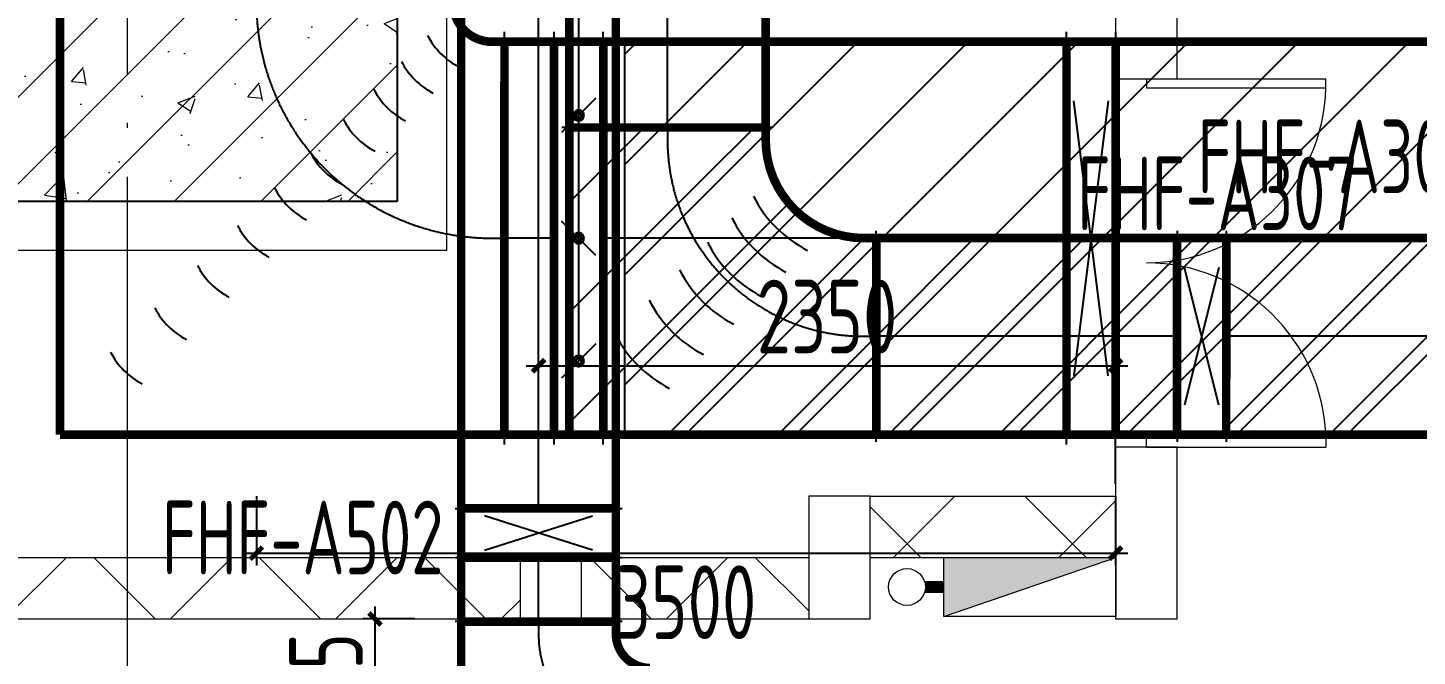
# Model space of a CAD drawing. Extents: x 4 to 13611208, y -605838 to 574722.
# Drawn here: x 13255993 to 13261650, y 186108 to 188667 of the extents above; entities that cross this region are included whole.
import ezdxf

# ---------------------------------------------------------------- set-up
doc = ezdxf.new("R2010")
doc.units = 0
doc.header["$LTSCALE"] = 1000
doc.header["$MEASUREMENT"] = 0
doc.linetypes.add('CENTER2', pattern=[28.575, 19.05, -3.175, 3.175, -3.175])
doc.linetypes.add('DOTE', pattern=[2.42, 2, -0.2, 0.02, -0.2])
for name, color, linetype in [('DUCT-D-P标注', 7, 'Continuous'), ('DUCT-D-S中心线', 5, 'CENTER2'), ('DUCT-D-S法兰', 2, 'Continuous'), ('DUCT-D-S管', 130, 'Continuous'), ('DUCT-D-S管端线', 2, 'Continuous'), ('DUCT-D-S阀门', 7, 'Continuous'), ('DUCT-K-P中心线', 5, 'CENTER2'), ('DUCT-K-P标注', 7, 'Continuous'), ('DUCT-K-P法兰', 2, 'Continuous'), ('DUCT-K-P管', 191, 'Continuous'), ('DUCT-K-P管端线', 2, 'Continuous'), ('DUCT-K-P阀门', 7, 'Continuous'), ('DUCT-K-S管', 40, 'Continuous'), ('DUCT-X-P中心线', 5, 'CENTER2'), ('DUCT-X-P标注', 7, 'Continuous'), ('DUCT-X-P法兰', 2, 'Continuous'), ('DUCT-X-P管', 31, 'Continuous'), ('DUCT-X-P管端线', 2, 'Continuous'), ('DUCT-X-P阀门', 7, 'Continuous')]:
    doc.layers.add(name, color=color, linetype=linetype)
doc.layers.add('SXT-设备', color=1, linetype='Continuous', lineweight=25)
doc.layers.add('建筑底图', color=8, linetype='Continuous', lineweight=13)
doc.styles.add('67', font='gbenor.shx', dxfattribs={"width": 0.7, "bigfont": 'hztxt.shx'})
doc.styles.add('du', font='gbenor.shx', dxfattribs={"width": 0.8, "bigfont": 'hztxt.shx'})
doc.dimstyles.new('67', dxfattribs={"dimscale": 100, "dimtxt": 3, "dimasz": 0.5, "dimexe": 0.5, "dimexo": 2, "dimgap": 0.5, "dimtad": 2, "dimdec": 0, "dimrnd": 5, "dimzin": 0, "dimdsep": 46, "dimtxsty": 'du', "dimblk": 'ARCHTICK', "dimcen": 0, "dimdle": 0.5, "dimclrd": 256, "dimclre": 256, "dimclrt": 256, "dimazin": 0, "dimtfac": 1, "dimtdec": 0, "dimtix": 1, "dimtmove": 2, "dimatfit": 3, "dimfxl": 100, "dimtolj": 1, "dimtzin": 0, "dimlwd": -1, "dimlwe": -1, "dimarcsym": 0})
pattern_1 = [(45, (0, 0), (-336.759605, 336.759605), []), (135, (0, 0), (-336.759605, -336.759605), [])]

# ---------------------------------------------------------------- blocks, each defined once
blk = doc.blocks.new('3#消火栓')
at = {"ltscale": 3.5}
blk.add_hatch(color=256, dxfattribs=at).paths.add_polyline_path([(-350, 240), (-350, 0), (350, 240)])
blk.add_line((-350, 0), (350, 240))
blk.add_lwpolyline([(-350, 240), (350, 240), (350, 0), (-350, 0)], close=True)
at = {"const_width": 50}
blk.add_lwpolyline([(-350, 120), (-425, 120)], dxfattribs=at)
blk.add_circle((-500, 120), 75)
blk = doc.blocks.new('$DorLib2D$00000002')
for p, q in [((-0.5, 0), (-0.5, 0.4875)), ((-0.475, 0.4875), (-0.5, 0.4875)), ((-0.475, 0), (-0.475, 0.4875)), ((0.475, 0), (0.475, 0.4875)), ((0.475, 0.4875), (0.5, 0.4875)), ((0.5, 0), (0.5, 0.4875)), ((-0.5, 0), (-0.475, 0)), ((0.5, 0), (0.475, 0))]:
    blk.add_line(p, q)
at = {"lineweight": 13}
for centre, start, end in [((-0.4875, 0), 0, 88.5307), ((0.4875, 0), 91.4693, 180)]:
    blk.add_arc(centre, 0.4875, start, end, dxfattribs=at)
blk = doc.blocks.new('_FZH')
blk.add_lwpolyline([(-0.5, -0.5), (0.5, -0.5), (0.5, 0.5), (-0.5, 0.5)], close=True)
blk = doc.blocks.new('_ArchTick')
at = {"color": 0, "linetype": 'ByBlock', "const_width": 0.4}
blk.add_lwpolyline([(-0.5, -0.5), (0.5, 0.5)], dxfattribs=at)
blk = doc.blocks.new('*D203')
at = {"layer": 'DUCT-X-P标注', "transparency": 16777216}
for p, q in [((13258072.3, 186809.5), (13258072.3, 187340.7)), ((13260422.4, 186809.5), (13260422.4, 187340.7)), ((13258022.3, 187290.7), (13260472.4, 187290.7))]:
    blk.add_line(p, q, dxfattribs=at)
at = {"layer": 'DUCT-X-P标注', "transparency": 16777216, "xscale": 50, "yscale": 50, "zscale": 50, "rotation": 180}
blk.add_blockref('_ArchTick', (13258072.3, 187290.7), dxfattribs=at)
at = {"layer": 'DUCT-X-P标注', "transparency": 16777216, "xscale": 50, "yscale": 50, "zscale": 50}
blk.add_blockref('_ArchTick', (13260422.4, 187290.7), dxfattribs=at)
at = {"layer": 'DUCT-X-P标注', "transparency": 16777216, "insert": (13259247.4, 187490.7), "char_height": 300, "attachment_point": 5, "style": 'du'}
blk.add_mtext('\\A1;2350', dxfattribs=at)
blk = doc.blocks.new('fextfe')
at = {"layer": 'DUCT-X-P标注', "style": '67', "width": 0.75}
blk.add_attdef('FHF-A201', (1930390.6, -201817.9), '', height=300, dxfattribs=at)
blk = doc.blocks.new('Z组合式空调器')
at = {"color": 1}
for p, q in [((8000, 3000), (8000, 0)), ((8000, 0), (6304.4, 0))]:
    blk.add_line(p, q, dxfattribs=at)
blk = doc.blocks.new('*D864')
at = {"layer": 'DUCT-X-P标注', "transparency": 16777216}
for p, q in [((13257406.8, 185694.7), (13257406.8, 186309.5)), ((13257566.8, 186259.5), (13257356.8, 186259.5)), ((13257566.8, 185744.7), (13257356.8, 185744.7))]:
    blk.add_line(p, q, dxfattribs=at)
at = {"layer": 'DUCT-X-P标注', "transparency": 16777216, "xscale": 50, "yscale": 50, "zscale": 50}
for p, rotation in [((13257406.8, 186259.5), 90), ((13257406.8, 185744.7), 270)]:
    blk.add_blockref('_ArchTick', p, dxfattribs=dict(at, rotation=rotation))
at = {"layer": 'DUCT-X-P标注', "transparency": 16777216, "insert": (13257206.8, 186002.1), "char_height": 300, "attachment_point": 5, "rotation": 90, "style": 'du'}
blk.add_mtext('\\A1;515', dxfattribs=at)
blk = doc.blocks.new('*D955')
at = {"layer": 'DUCT-D-P标注', "transparency": 16777216}
for p, q in [((13256923.5, 186759), (13256923.5, 186477.5)), ((13260422.4, 186759), (13260422.4, 186477.5)), ((13256873.5, 186527.5), (13260472.4, 186527.5))]:
    blk.add_line(p, q, dxfattribs=at)
at = {"layer": 'DUCT-D-P标注', "transparency": 16777216, "xscale": 50, "yscale": 50, "zscale": 50, "rotation": 180}
blk.add_blockref('_ArchTick', (13256923.5, 186527.5), dxfattribs=at)
at = {"layer": 'DUCT-D-P标注', "transparency": 16777216, "xscale": 50, "yscale": 50, "zscale": 50}
blk.add_blockref('_ArchTick', (13260422.4, 186527.5), dxfattribs=at)
at = {"layer": 'DUCT-D-P标注', "transparency": 16777216, "insert": (13258672.9, 186327.5), "char_height": 300, "attachment_point": 5, "style": 'du'}
blk.add_mtext('\\A1;3500', dxfattribs=at)

msp = doc.modelspace()

# ---------------------------------------------------------------- hatches: boundary and pattern name
at = {"layer": 'DUCT-D-S管'}
h = msp.add_hatch(dxfattribs=at)
h.set_pattern_fill('ANSI31', color=8, scale=200)
h.set_pattern_definition([(45, (0, 0), (-224.506403, 224.506403), [])])
h.paths.add_polyline_path([(13262672.4, 188609.8), (13258422.6, 188609.8), (13258422.6, 186997), (13262672.4, 186997)])
at = {"layer": 'DUCT-K-S管'}
h = msp.add_hatch(dxfattribs=at)
h.set_pattern_fill('ANSI31', color=8, scale=200)
h.set_pattern_definition([(45, (-4.56, -102755.7), (-224.506403, 224.506403), [])])
edge = h.paths.add_edge_path()
edge.add_line((13259392.8, 187411.2), (13259442.8, 187411.2))
edge.add_line((13259442.8, 187411.2), (13259442.8, 187811.2))
edge.add_line((13259442.8, 187811.2), (13259392.8, 187811.2))
edge.add_arc((13259392.8, 188211.2), 400, 180, 269.9975, ccw=False)
edge.add_line((13258992.8, 188211.2), (13258992.8, 188261.2))
edge.add_line((13258992.8, 188261.2), (13258592.8, 188261.2))
edge.add_line((13258592.8, 188261.2), (13258592.8, 188211.2))
edge.add_arc((13259392.8, 188211.2), 800, 180, 269.9975)
edge = h.paths.add_edge_path()
edge.add_line((13259442.7, 187011.2), (13259442.8, 187411.2))
edge.add_line((13259442.8, 187411.2), (13259392.8, 187411.2))
edge.add_arc((13259392.8, 188211.2), 800, 180, 269.9975, ccw=False)
edge.add_line((13258592.8, 188211.2), (13258592.8, 188261.2))
edge.add_line((13258592.8, 188261.2), (13258192.8, 188261.2))
edge.add_line((13258192.8, 188261.2), (13258192.8, 187011.2))
edge.add_line((13258192.8, 187011.2), (13259442.7, 187011.2))
h.paths.add_polyline_path([(13260667.6, 187411.1), (13260667.6, 187811.1), (13259443, 187811.2), (13259443, 187411.2)])
h.paths.add_polyline_path([(13260667.6, 187011.1), (13260667.6, 187411.1), (13259443, 187411.2), (13259442.9, 187011.2)])
h.paths.add_polyline_path([(13260867.8, 187811.1), (13260667.8, 187811.1), (13260667.8, 187011.1), (13260867.8, 187011.1)])
h.paths.add_polyline_path([(13262772.3, 187410.3), (13262772.4, 187810.3), (13260868.2, 187811.1), (13260868, 187411.1)])
h.paths.add_polyline_path([(13262772.3, 187010.3), (13262772.4, 187410.3), (13260868, 187411.1), (13260867.8, 187011.1)])
at = {"layer": '建筑底图'}
h = msp.add_hatch(dxfattribs=at)
h.set_pattern_fill('钢筋混凝土', color=8, scale=100, style=0)
h.set_pattern_definition([(45, (793255.26, 8e-09), (-176.7766953, 176.7766953), []), (50, (793255.26, 8e-09), (717.260183, -62.752135), [75, -825]), (355, (793255.26, 8e-09), (-138.751334, 752.192134), [60, -660]), (100.4514, (793315, -5.2), (578.50938, 689.439542), [63.74019, -701.14211]), (46.1842, (793255.26, 200), (1067.24105, -165.519014), [112.5, -1237.5]), (96.6356, (793344.2, 186.2), (934.662706, 974.11787), [95.61029, -1051.713]), (351.1842, (793255.3, 200), (934.66195, 974.1186), [90, -990]), (21, (793355.26, 150), (596.907052, -402.61889), [75, -825]), (326, (793355.26, 150), (243.31533, 725.150045), [60, -660]), (71.4514, (793405, 116.45), (840.22263, 322.530497), [63.74019, -701.14211]), (37.5, (793255.26, 8e-09), (12.1598553, 332.893854), [0, -652, 0, -670, 0, -662.5]), (7.5, (793255.26, 8e-09), (263.069537, 394.411712), [0, -382, 0, -637, 0, -252.5]), (327.5, (793032.26, 8e-09), (533.822436, -22.554872), [0, -250, 0, -780, 0, -1035]), (317.5, (792932.26, 8e-09), (583.18617, 100.104982), [0, -325, 0, -518, 0, -735])])
h.paths.add_polyline_path([(13257497.4, 187959.5), (13248997.4, 187959.5), (13248997.4, 190959.5), (13257497.4, 190959.5)])
h = msp.add_hatch(dxfattribs=at)
h.set_pattern_fill('ANSI37', color=8, scale=300, style=0)
h.set_pattern_definition(pattern_1)
h.paths.add_polyline_path([(13260422.4, 186509.5), (13260422.4, 186759.5), (13259422.4, 186759.5), (13259422.4, 186509.5)])
h = msp.add_hatch(dxfattribs=at)
h.set_pattern_fill('ANSI37', color=8, scale=300, style=0)
h.set_pattern_definition(pattern_1)
h.paths.add_polyline_path([(13257997.4, 186259.5), (13257997.4, 186509.5), (13254247.4, 186509.5), (13254247.4, 186259.5)])
h = msp.add_hatch(dxfattribs=at)
h.set_pattern_fill('ANSI37', color=8, scale=300, style=0)
h.set_pattern_definition(pattern_1)
h.paths.add_polyline_path([(13259172.4, 186259.5), (13259172.4, 186509.5), (13258247.4, 186509.5), (13258247.4, 186259.5)])

# ---------------------------------------------------------------- linework, layer by layer
at = {"layer": 'DUCT-D-S中心线'}
for p, q in [((13257883.5, 187809.9), (13257933.5, 187809.9)), ((13258135.6, 187809.9), (13257933.7, 187809.9)), ((13260222.2, 187809.9), (13258335.8, 187809.9)), ((13300595.6, 187808.8), (13260422.6, 187809.9))]:
    msp.add_line(p, q, dxfattribs=at)
msp.add_arc((13257883.5, 188769.9), 960, 180, 269.9986, dxfattribs=at)
at = {"layer": 'DUCT-D-S法兰'}
for p, q in [((13257933.6, 186969.9), (13257933.6, 188649.9)), ((13258135.5, 186969.9), (13258135.6, 188649.9)), ((13258335.7, 186969.9), (13258335.8, 188649.9)), ((13260222.2, 186969.9), (13260222.3, 188649.9)), ((13260422.4, 186969.9), (13260422.5, 188649.9))]:
    msp.add_line(p, q, dxfattribs=at)
at = {"layer": 'DUCT-D-S法兰', "color": 18, "true_color": 0x000000}
for p in [(13257933.5, 187809.9, 4300), (13257933.7, 187809.9, 4300), (13258135.4, 187809.9, 4300), (13258135.6, 187809.9, 4300), (13258335.6, 187809.9, 4300), (13258335.8, 187809.9, 4300), (13260222.2, 187809.9, 4300), (13260222.4, 187809.9, 4300), (13260422.4, 187809.9, 4300), (13260422.6, 187809.9, 4300)]:
    msp.add_point(p, dxfattribs=at)
at = {"layer": 'DUCT-D-S管', "const_width": 35}
for points in [[(13256123.5, 188819.9), (13256123.5, 187010)], [(13257933.5, 188609.9), (13257883.5, 188609.9)], [(13257933.7, 188609.9), (13257933.6, 187009.9)], [(13258135.7, 188609.9), (13257933.7, 188609.9)], [(13258135.6, 187009.9), (13258135.7, 188609.9)], [(13258135.7, 188609.9), (13258335.7, 188609.9)], [(13258335.9, 188609.9), (13258335.8, 187009.9)], [(13260222.2, 188609.9), (13258335.9, 188609.9)], [(13260222.1, 187009.9), (13260222.2, 188609.9)], [(13260222.4, 188609.9), (13260422.4, 188609.9)], [(13260422.6, 188609.9), (13260422.5, 187009.9)], [(13300595.6, 188608.8), (13260422.6, 188609.9)], [(13256123.5, 187010), (13257933.5, 187009.9)], [(13257933.6, 187009.9), (13258135.6, 187009.9)], [(13258335.6, 187009.9), (13258135.6, 187009.9)], [(13258335.8, 187009.9), (13260222.1, 187009.9)], [(13260422.3, 187009.9), (13260222.3, 187009.9)], [(13260422.5, 187009.9), (13300595.6, 187008.8)]]:
    msp.add_lwpolyline(points, dxfattribs=at)
at = {"layer": 'DUCT-D-S管', "extrusion": (0, 0, -1), "const_width": 35}
msp.add_lwpolyline([(-13257883.5, 188609.9, 0.414207), (-13257723.5, 188769.9)], format="xyb", dxfattribs=at)
at = {"layer": 'DUCT-D-S管', "color": 8}
msp.add_lwpolyline([(13262672.4, 188609.8), (13258422.6, 188609.8), (13258422.6, 186997), (13262672.4, 186997)], close=True, dxfattribs=at)
at = {"layer": 'DUCT-D-S管', "color": 18, "true_color": 0x000000}
msp.add_point((13257933.5, 187809.9, 4300), dxfattribs=at)
at = {"layer": 'DUCT-D-S管端线'}
for p, q in [((13257933.5, 187009.9), (13257933.5, 188609.9)), ((13258135.7, 188609.9), (13258135.6, 187009.9)), ((13258335.7, 188609.9), (13258335.6, 187009.9)), ((13260222.4, 188609.9), (13260222.3, 187009.9)), ((13260422.4, 188609.9), (13260422.3, 187009.9))]:
    msp.add_line(p, q, dxfattribs=at)
for centre in [(13257883.5, 188769.9), (13257777.4, 188663.9), (13257664.3, 188550.7), (13257540.5, 188427), (13257406.2, 188292.6), (13257261.2, 188147.7), (13257109.2, 187995.7), (13256946.6, 187833), (13256773.3, 187659.8), (13256593, 187479.5)]:
    msp.add_arc(centre, 295, 206.9993, 242.9993, dxfattribs=at)
at = {"layer": 'DUCT-D-S阀门'}
for p, q in [((13258235.7, 188709.9), (13258235.7, 188609.9)), ((13258235.7, 188609.9), (13258235.6, 187809.9)), ((13258305.7, 188379.9), (13258165.6, 188239.9)), ((13260392.4, 187250), (13260252.3, 188369.7)), ((13260392.4, 188369.9), (13260252.4, 187249.9)), ((13258213.9, 188314), (13258213.5, 188309.9)), ((13258213.5, 188309.9), (13258213.9, 188305.9)), ((13258215, 188317.9), (13258213.9, 188314)), ((13258213.9, 188305.9), (13258215, 188301.9)), ((13258216.8, 188321.6), (13258215, 188317.9)), ((13258215, 188301.9), (13258216.8, 188298.3)), ((13258219.3, 188324.9), (13258216.8, 188321.6)), ((13258216.8, 188298.3), (13258219.3, 188295)), ((13258222.3, 188327.6), (13258219.3, 188324.9)), ((13258219.3, 188295), (13258222.3, 188292.2)), ((13258221.3, 188314.2), (13258220.7, 188311.4)), ((13258220.7, 188311.4), (13258220.7, 188308.5)), ((13258220.7, 188308.5), (13258221.3, 188305.7)), ((13258222.3, 188316.8), (13258221.3, 188314.2)), ((13258221.3, 188305.7), (13258222.3, 188303.1)), ((13258225.8, 188329.8), (13258222.3, 188327.6)), ((13258223.9, 188319.2), (13258222.3, 188316.8)), ((13258222.3, 188303.1), (13258223.9, 188300.7)), ((13258222.3, 188292.2), (13258225.8, 188290.1)), ((13258225.8, 188321.3), (13258223.9, 188319.2)), ((13258223.9, 188300.7), (13258225.8, 188298.6)), ((13258225.4, 188313), (13258225, 188310.9)), ((13258225, 188310.9), (13258225, 188308.9)), ((13258225, 188308.9), (13258225.4, 188306.9)), ((13258226.1, 188314.8), (13258225.4, 188313)), ((13258225.4, 188306.9), (13258226.1, 188305)), ((13258229.6, 188331.2), (13258225.8, 188329.8)), ((13258228.1, 188322.9), (13258225.8, 188321.3)), ((13258225.8, 188298.6), (13258228.1, 188296.9)), ((13258225.8, 188290.1), (13258229.6, 188288.6)), ((13258227.2, 188316.6), (13258226.1, 188314.8)), ((13258226.1, 188305), (13258227.2, 188303.3)), ((13258228.6, 188318), (13258227.2, 188316.6)), ((13258227.2, 188303.3), (13258228.6, 188301.8)), ((13258230.7, 188324.1), (13258228.1, 188322.9)), ((13258228.1, 188296.9), (13258230.7, 188295.7)), ((13258230.3, 188319.2), (13258228.6, 188318)), ((13258228.6, 188301.8), (13258230.3, 188300.6)), ((13258233.6, 188332), (13258229.6, 188331.2)), ((13258229.6, 188288.6), (13258233.6, 188287.9)), ((13258232.1, 188320.1), (13258230.3, 188319.2)), ((13258230.3, 188300.6), (13258232.1, 188299.8)), ((13258233.5, 188324.8), (13258230.7, 188324.1)), ((13258230.7, 188295.7), (13258233.5, 188295.1)), ((13258234.1, 188320.6), (13258232.1, 188320.1)), ((13258232.1, 188299.8), (13258234.1, 188299.3)), ((13258236.4, 188324.9), (13258233.5, 188324.8)), ((13258233.5, 188295.1), (13258236.4, 188294.9)), ((13258237.7, 188332), (13258233.6, 188332)), ((13258233.6, 188287.9), (13258237.7, 188287.9)), ((13258236.2, 188320.6), (13258234.1, 188320.6)), ((13258234.1, 188299.3), (13258236.2, 188299.2)), ((13258235.6, 188309.9), (13258235.6, 187309.9)), ((13258238.2, 188320.4), (13258236.2, 188320.6)), ((13258236.2, 188299.2), (13258238.2, 188299.5)), ((13258239.2, 188324.5), (13258236.4, 188324.9)), ((13258236.4, 188294.9), (13258239.2, 188295.3)), ((13258241.7, 188331.2), (13258237.7, 188332)), ((13258237.7, 188287.9), (13258241.7, 188288.6)), ((13258240.1, 188319.7), (13258238.2, 188320.4)), ((13258238.2, 188299.5), (13258240.1, 188300.2)), ((13258241.9, 188323.6), (13258239.2, 188324.5)), ((13258239.2, 188295.3), (13258241.9, 188296.3)), ((13258241.9, 188318.7), (13258240.1, 188319.7)), ((13258240.1, 188300.2), (13258241.9, 188301.2)), ((13258245.5, 188329.8), (13258241.7, 188331.2)), ((13258241.7, 188288.6), (13258245.5, 188290.1)), ((13258244.4, 188322.2), (13258241.9, 188323.6)), ((13258243.4, 188317.3), (13258241.9, 188318.7)), ((13258241.9, 188301.2), (13258243.4, 188302.5)), ((13258241.9, 188296.3), (13258244.4, 188297.7)), ((13258244.7, 188315.7), (13258243.4, 188317.3)), ((13258243.4, 188302.5), (13258244.7, 188304.1)), ((13258246.5, 188320.3), (13258244.4, 188322.2)), ((13258244.4, 188297.7), (13258246.5, 188299.6)), ((13258245.6, 188313.9), (13258244.7, 188315.7)), ((13258244.7, 188304.1), (13258245.6, 188305.9)), ((13258249, 188327.6), (13258245.5, 188329.8)), ((13258245.5, 188290.1), (13258249, 188292.2)), ((13258246.2, 188312), (13258245.6, 188313.9)), ((13258245.6, 188305.9), (13258246.2, 188307.9)), ((13258246.4, 188309.9), (13258246.2, 188312)), ((13258246.2, 188307.9), (13258246.4, 188309.9)), ((13258248.3, 188318), (13258246.5, 188320.3)), ((13258246.5, 188299.6), (13258248.3, 188301.8)), ((13258249.6, 188315.5), (13258248.3, 188318)), ((13258248.3, 188301.8), (13258249.6, 188304.4)), ((13258252, 188324.9), (13258249, 188327.6)), ((13258249, 188292.2), (13258252, 188295)), ((13258250.4, 188312.8), (13258249.6, 188315.5)), ((13258249.6, 188304.4), (13258250.4, 188307.1)), ((13258250.7, 188309.9), (13258250.4, 188312.8)), ((13258250.4, 188307.1), (13258250.7, 188309.9)), ((13258254.5, 188321.6), (13258252, 188324.9)), ((13258252, 188295), (13258254.5, 188298.3)), ((13258256.3, 188317.9), (13258254.5, 188321.6)), ((13258254.5, 188298.3), (13258256.3, 188301.9)), ((13258257.4, 188314), (13258256.3, 188317.9)), ((13258256.3, 188301.9), (13258257.4, 188305.9)), ((13258257.8, 188309.9), (13258257.4, 188314)), ((13258257.4, 188305.9), (13258257.8, 188309.9)), ((13258305.6, 187739.9), (13258165.6, 187879.9)), ((13258233.6, 187832), (13258229.6, 187831.2)), ((13258237.7, 187832), (13258233.6, 187832)), ((13258241.7, 187831.2), (13258237.7, 187832)), ((13258213.9, 187814), (13258213.5, 187809.9)), ((13258213.5, 187809.9), (13258213.9, 187805.9)), ((13258215, 187817.9), (13258213.9, 187814)), ((13258213.9, 187805.9), (13258215, 187801.9)), ((13258216.8, 187821.6), (13258215, 187817.9)), ((13258215, 187801.9), (13258216.8, 187798.3)), ((13258219.3, 187824.9), (13258216.8, 187821.6)), ((13258216.8, 187798.3), (13258219.3, 187795)), ((13258222.3, 187827.6), (13258219.3, 187824.9)), ((13258219.3, 187795), (13258222.3, 187792.2)), ((13258221.2, 187814.2), (13258220.7, 187811.4)), ((13258220.7, 187811.4), (13258220.7, 187808.5)), ((13258220.7, 187808.5), (13258221.2, 187805.7)), ((13258222.3, 187816.8), (13258221.2, 187814.2)), ((13258221.2, 187805.7), (13258222.3, 187803.1)), ((13258225.8, 187829.8), (13258222.3, 187827.6)), ((13258223.8, 187819.2), (13258222.3, 187816.8)), ((13258222.3, 187803.1), (13258223.8, 187800.7)), ((13258222.3, 187792.2), (13258225.8, 187790.1)), ((13258225.8, 187821.3), (13258223.8, 187819.2)), ((13258223.8, 187800.7), (13258225.8, 187798.6)), ((13258225.3, 187813), (13258225, 187810.9)), ((13258225, 187810.9), (13258225, 187808.9)), ((13258225, 187808.9), (13258225.3, 187806.9)), ((13258226.1, 187814.8), (13258225.3, 187813)), ((13258225.3, 187806.9), (13258226.1, 187805)), ((13258229.6, 187831.2), (13258225.8, 187829.8)), ((13258228.1, 187822.9), (13258225.8, 187821.3)), ((13258225.8, 187798.6), (13258228.1, 187796.9)), ((13258225.8, 187790.1), (13258229.6, 187788.6)), ((13258227.2, 187816.6), (13258226.1, 187814.8)), ((13258226.1, 187805), (13258227.2, 187803.3)), ((13258228.6, 187818), (13258227.2, 187816.6)), ((13258227.2, 187803.3), (13258228.6, 187801.8)), ((13258230.7, 187824.1), (13258228.1, 187822.9)), ((13258228.1, 187796.9), (13258230.7, 187795.7)), ((13258230.3, 187819.2), (13258228.6, 187818)), ((13258228.6, 187801.8), (13258230.3, 187800.6)), ((13258229.6, 187788.6), (13258233.6, 187787.9)), ((13258232.1, 187820.1), (13258230.3, 187819.2)), ((13258230.3, 187800.6), (13258232.1, 187799.8)), ((13258233.5, 187824.8), (13258230.7, 187824.1)), ((13258230.7, 187795.7), (13258233.5, 187795.1)), ((13258234.1, 187820.6), (13258232.1, 187820.1)), ((13258232.1, 187799.8), (13258234.1, 187799.3)), ((13258236.4, 187824.9), (13258233.5, 187824.8)), ((13258233.5, 187795.1), (13258236.4, 187794.9)), ((13258233.6, 187787.9), (13258237.7, 187787.9)), ((13258236.1, 187820.6), (13258234.1, 187820.6)), ((13258234.1, 187799.3), (13258236.1, 187799.2)), ((13258238.2, 187820.4), (13258236.1, 187820.6)), ((13258236.1, 187799.2), (13258238.2, 187799.5)), ((13258239.2, 187824.5), (13258236.4, 187824.9)), ((13258236.4, 187794.9), (13258239.2, 187795.3)), ((13258237.7, 187787.9), (13258241.7, 187788.6)), ((13258240.1, 187819.7), (13258238.2, 187820.4)), ((13258238.2, 187799.5), (13258240.1, 187800.2)), ((13258241.9, 187823.6), (13258239.2, 187824.5)), ((13258239.2, 187795.3), (13258241.9, 187796.3)), ((13258241.9, 187818.7), (13258240.1, 187819.7)), ((13258240.1, 187800.2), (13258241.9, 187801.2)), ((13258245.5, 187829.8), (13258241.7, 187831.2)), ((13258241.7, 187788.6), (13258245.5, 187790.1)), ((13258244.3, 187822.2), (13258241.9, 187823.6)), ((13258243.4, 187817.3), (13258241.9, 187818.7)), ((13258241.9, 187801.2), (13258243.4, 187802.5)), ((13258241.9, 187796.3), (13258244.3, 187797.7)), ((13258244.7, 187815.7), (13258243.4, 187817.3)), ((13258243.4, 187802.5), (13258244.7, 187804.1)), ((13258246.5, 187820.3), (13258244.3, 187822.2)), ((13258244.3, 187797.7), (13258246.5, 187799.6)), ((13258245.6, 187813.9), (13258244.7, 187815.7)), ((13258244.7, 187804.1), (13258245.6, 187805.9)), ((13258249, 187827.6), (13258245.5, 187829.8)), ((13258245.5, 187790.1), (13258249, 187792.2)), ((13258246.2, 187812), (13258245.6, 187813.9)), ((13258245.6, 187805.9), (13258246.2, 187807.9)), ((13258246.4, 187809.9), (13258246.2, 187812)), ((13258246.2, 187807.9), (13258246.4, 187809.9)), ((13258248.3, 187818), (13258246.5, 187820.3)), ((13258246.5, 187799.6), (13258248.3, 187801.8)), ((13258249.6, 187815.5), (13258248.3, 187818)), ((13258248.3, 187801.8), (13258249.6, 187804.4)), ((13258252, 187824.9), (13258249, 187827.6)), ((13258249, 187792.2), (13258252, 187795)), ((13258250.4, 187812.8), (13258249.6, 187815.5)), ((13258249.6, 187804.4), (13258250.4, 187807.1)), ((13258250.6, 187809.9), (13258250.4, 187812.8)), ((13258250.4, 187807.1), (13258250.6, 187809.9)), ((13258254.5, 187821.6), (13258252, 187824.9)), ((13258252, 187795), (13258254.5, 187798.3)), ((13258256.3, 187817.9), (13258254.5, 187821.6)), ((13258254.5, 187798.3), (13258256.3, 187801.9)), ((13258257.4, 187814), (13258256.3, 187817.9)), ((13258256.3, 187801.9), (13258257.4, 187805.9)), ((13258257.8, 187809.9), (13258257.4, 187814)), ((13258257.4, 187805.9), (13258257.8, 187809.9)), ((13258305.6, 187379.9), (13258165.6, 187239.9)), ((13258219.3, 187324.9), (13258216.8, 187321.6)), ((13258222.3, 187327.6), (13258219.3, 187324.9)), ((13258225.7, 187329.8), (13258222.3, 187327.6)), ((13258229.6, 187331.2), (13258225.7, 187329.8)), ((13258228.1, 187322.9), (13258225.8, 187321.3)), ((13258230.7, 187324.1), (13258228.1, 187322.9)), ((13258233.6, 187332), (13258229.6, 187331.2)), ((13258233.5, 187324.8), (13258230.7, 187324.1)), ((13258236.3, 187324.9), (13258233.5, 187324.8)), ((13258237.7, 187332), (13258233.6, 187332)), ((13258239.2, 187324.5), (13258236.3, 187324.9)), ((13258241.7, 187331.2), (13258237.7, 187332)), ((13258241.9, 187323.6), (13258239.2, 187324.5)), ((13258245.5, 187329.8), (13258241.7, 187331.2)), ((13258244.3, 187322.2), (13258241.9, 187323.6)), ((13258249, 187327.6), (13258245.5, 187329.8)), ((13258252, 187324.9), (13258249, 187327.6)), ((13258254.5, 187321.6), (13258252, 187324.9)), ((13258213.8, 187314), (13258213.5, 187309.9)), ((13258213.5, 187309.9), (13258213.8, 187305.9)), ((13258215, 187317.9), (13258213.8, 187314)), ((13258213.8, 187305.9), (13258215, 187301.9)), ((13258216.8, 187321.6), (13258215, 187317.9)), ((13258215, 187301.9), (13258216.8, 187298.3)), ((13258216.8, 187298.3), (13258219.3, 187295)), ((13258219.3, 187295), (13258222.3, 187292.2)), ((13258221.2, 187314.2), (13258220.7, 187311.4)), ((13258220.7, 187311.4), (13258220.7, 187308.5)), ((13258220.7, 187308.5), (13258221.2, 187305.7)), ((13258222.3, 187316.8), (13258221.2, 187314.2)), ((13258221.2, 187305.7), (13258222.3, 187303.1)), ((13258223.8, 187319.2), (13258222.3, 187316.8)), ((13258222.3, 187303.1), (13258223.8, 187300.7)), ((13258222.3, 187292.2), (13258225.7, 187290.1)), ((13258225.8, 187321.3), (13258223.8, 187319.2)), ((13258223.8, 187300.7), (13258225.8, 187298.6)), ((13258225.3, 187313), (13258224.9, 187310.9)), ((13258224.9, 187310.9), (13258224.9, 187308.9)), ((13258224.9, 187308.9), (13258225.3, 187306.9)), ((13258226.1, 187314.8), (13258225.3, 187313)), ((13258225.3, 187306.9), (13258226.1, 187305)), ((13258225.7, 187290.1), (13258229.6, 187288.6)), ((13258225.8, 187298.6), (13258228.1, 187296.9)), ((13258227.2, 187316.6), (13258226.1, 187314.8)), ((13258226.1, 187305), (13258227.2, 187303.3)), ((13258228.6, 187318), (13258227.2, 187316.6)), ((13258227.2, 187303.3), (13258228.6, 187301.8)), ((13258228.1, 187296.9), (13258230.7, 187295.7)), ((13258230.3, 187319.2), (13258228.6, 187318)), ((13258228.6, 187301.8), (13258230.3, 187300.6)), ((13258229.6, 187288.6), (13258233.6, 187287.9)), ((13258232.1, 187320.1), (13258230.3, 187319.2)), ((13258230.3, 187300.6), (13258232.1, 187299.8)), ((13258230.7, 187295.7), (13258233.5, 187295.1)), ((13258234.1, 187320.6), (13258232.1, 187320.1)), ((13258232.1, 187299.8), (13258234.1, 187299.3)), ((13258233.5, 187295.1), (13258236.3, 187294.9)), ((13258233.6, 187287.9), (13258237.7, 187287.9)), ((13258236.1, 187320.6), (13258234.1, 187320.6)), ((13258234.1, 187299.3), (13258236.1, 187299.2)), ((13258238.2, 187320.4), (13258236.1, 187320.6)), ((13258236.1, 187299.2), (13258238.2, 187299.5)), ((13258236.3, 187294.9), (13258239.2, 187295.3)), ((13258237.7, 187287.9), (13258241.7, 187288.6)), ((13258240.1, 187319.7), (13258238.2, 187320.4)), ((13258238.2, 187299.5), (13258240.1, 187300.2)), ((13258239.2, 187295.3), (13258241.9, 187296.3)), ((13258241.9, 187318.7), (13258240.1, 187319.7)), ((13258240.1, 187300.2), (13258241.9, 187301.2)), ((13258241.7, 187288.6), (13258245.5, 187290.1)), ((13258243.4, 187317.3), (13258241.9, 187318.7)), ((13258241.9, 187301.2), (13258243.4, 187302.5)), ((13258241.9, 187296.3), (13258244.3, 187297.7)), ((13258244.7, 187315.7), (13258243.4, 187317.3)), ((13258243.4, 187302.5), (13258244.7, 187304.1)), ((13258246.5, 187320.3), (13258244.3, 187322.2)), ((13258244.3, 187297.7), (13258246.5, 187299.6)), ((13258245.6, 187313.9), (13258244.7, 187315.7)), ((13258244.7, 187304.1), (13258245.6, 187305.9)), ((13258245.5, 187290.1), (13258249, 187292.2)), ((13258246.2, 187312), (13258245.6, 187313.9)), ((13258245.6, 187305.9), (13258246.2, 187307.9)), ((13258246.4, 187309.9), (13258246.2, 187312)), ((13258246.2, 187307.9), (13258246.4, 187309.9)), ((13258248.2, 187318), (13258246.5, 187320.3)), ((13258246.5, 187299.6), (13258248.2, 187301.8)), ((13258248.2, 187301.8), (13258249.6, 187304.4)), ((13258249.6, 187315.5), (13258248.2, 187318)), ((13258249, 187292.2), (13258252, 187295)), ((13258250.4, 187312.8), (13258249.6, 187315.5)), ((13258249.6, 187304.4), (13258250.4, 187307.1)), ((13258250.6, 187309.9), (13258250.4, 187312.8)), ((13258250.4, 187307.1), (13258250.6, 187309.9)), ((13258252, 187295), (13258254.5, 187298.3)), ((13258256.3, 187317.9), (13258254.5, 187321.6)), ((13258254.5, 187298.3), (13258256.3, 187301.9)), ((13258257.4, 187314), (13258256.3, 187317.9)), ((13258256.3, 187301.9), (13258257.4, 187305.9)), ((13258257.8, 187309.9), (13258257.4, 187314)), ((13258257.4, 187305.9), (13258257.8, 187309.9))]:
    msp.add_line(p, q, dxfattribs=at)
at = {"layer": 'DUCT-K-P中心线'}
for p, q in [((13258597.4, 188260.6), (13258597.4, 193846.1)), ((13258597.4, 188260.4), (13258597.4, 188210.4)), ((13259397.3, 187410.4), (13259447.3, 187410.4)), ((13260672.2, 187410.4), (13259447.5, 187410.4)), ((13279867.2, 187409.5), (13260872.6, 187410.4))]:
    msp.add_line(p, q, dxfattribs=at)
msp.add_arc((13259397.4, 188210.4), 800, 180, 269.9975, dxfattribs=at)
at = {"layer": 'DUCT-K-P法兰'}
for p, q in [((13259027.4, 188260.5), (13258167.4, 188260.5)), ((13259447.4, 186980.4), (13259447.4, 187840.4)), ((13260672.3, 187840.4), (13260672.2, 186980.4)), ((13260872.5, 187840.4), (13260872.4, 186980.4))]:
    msp.add_line(p, q, dxfattribs=at)
at = {"layer": 'DUCT-K-P法兰', "color": 18, "true_color": 0x000000}
for p in [(13258597.4, 188260.6, 3450), (13258597.4, 188260.4, 3450), (13259447.3, 187410.4, 3450), (13259447.5, 187410.4, 3450), (13260672.2, 187410.4, 3450), (13260672.4, 187410.4, 3450), (13260872.4, 187410.4, 3450), (13260872.6, 187410.4, 3450)]:
    msp.add_point(p, dxfattribs=at)
at = {"layer": 'DUCT-K-P管', "const_width": 35}
for points in [[(13258197.4, 193846.1), (13258197.4, 188260.6)], [(13258997.4, 188260.6), (13258997.4, 193846.1)], [(13258197.4, 188260.6), (13258997.4, 188260.6)], [(13258197.4, 188260.4), (13258197.4, 187010.5)], [(13258997.4, 188210.4), (13258997.4, 188260.4)], [(13259447.3, 187810.4), (13259397.3, 187810.4)], [(13260672.2, 187810.4), (13259447.5, 187810.4)], [(13259447.5, 187810.4), (13259447.5, 187010.4)], [(13260672.1, 187010.4), (13260672.2, 187810.4)], [(13260672.4, 187810.4), (13260872.4, 187810.4)], [(13260872.6, 187810.4), (13260872.5, 187010.4)], [(13279867.2, 187809.5), (13260872.6, 187810.4)], [(13258197.4, 187010.5), (13259447.3, 187010.4)], [(13259447.5, 187010.4), (13260672.1, 187010.4)], [(13260872.3, 187010.4), (13260672.3, 187010.4)], [(13260872.5, 187010.4), (13279867.2, 187009.5)]]:
    msp.add_lwpolyline(points, dxfattribs=at)
at = {"layer": 'DUCT-K-P管', "extrusion": (0, 0, -1), "const_width": 35}
msp.add_lwpolyline([(-13259397.3, 187810.4, 0.414201), (-13258997.4, 188210.4)], format="xyb", dxfattribs=at)
at = {"layer": 'DUCT-K-P管', "color": 18, "true_color": 0x000000}
for p in [(13258597.4, 188260.4, 3450), (13259447.3, 187410.4, 3450)]:
    msp.add_point(p, dxfattribs=at)
at = {"layer": 'DUCT-K-P管端线'}
for p, q in [((13258997.4, 188260.4), (13258197.4, 188260.4)), ((13259447.3, 187010.4), (13259447.3, 187810.4)), ((13260672.4, 187810.4), (13260672.3, 187010.4)), ((13260872.4, 187810.4), (13260872.3, 187010.4))]:
    msp.add_line(p, q, dxfattribs=at)
for centre in [(13259397.4, 188210.4), (13259309, 188122), (13259210, 188023), (13259096.8, 187909.9), (13258973.1, 187786.2), (13258835.2, 187648.3)]:
    msp.add_arc(centre, 505, 206.9987, 242.9987, dxfattribs=at)
at = {"layer": 'DUCT-K-P阀门'}
for p, q in [((13260842.4, 187130.4), (13260702.3, 187690.3)), ((13260842.4, 187690.4), (13260702.4, 187130.4))]:
    msp.add_line(p, q, dxfattribs=at)
at = {"layer": 'DUCT-X-P中心线'}
for p, q in [((13258072.3, 186709.7), (13258072.2, 190829.3)), ((13258072.4, 186248.5), (13258072.3, 186509.3)), ((13258072.4, 186248.3), (13258072.4, 186198.3))]:
    msp.add_line(p, q, dxfattribs=at)
msp.add_arc((13258526, 186198.3), 453.6, 180.0023, 269.9996, dxfattribs=at)
at = {"layer": 'DUCT-X-P法兰'}
for p, q in [((13257732.3, 186709.6), (13258412.3, 186709.6)), ((13257732.3, 186509.4), (13258412.3, 186509.4)), ((13258412.4, 186248.4), (13257732.4, 186248.4))]:
    msp.add_line(p, q, dxfattribs=at)
at = {"layer": 'DUCT-X-P法兰', "color": 18, "true_color": 0x000000}
for p in [(13258072.3, 186709.7, 3300), (13258072.3, 186709.5, 3300), (13258072.3, 186509.5, 3300), (13258072.3, 186509.3, 3300), (13258072.4, 186248.5, 3300), (13258072.4, 186248.3, 3300)]:
    msp.add_point(p, dxfattribs=at)
at = {"layer": 'DUCT-X-P管', "const_width": 35}
for points in [[(13257757.2, 190829.3), (13257757.3, 186709.7)], [(13258387.3, 186709.7), (13258387.2, 190829.3)], [(13257757.3, 186709.7), (13258387.3, 186709.7)], [(13257757.3, 186509.5), (13257757.3, 186709.5)], [(13258387.3, 186709.5), (13258387.3, 186509.5)], [(13258387.3, 186509.3), (13257757.3, 186509.3)], [(13257757.3, 186509.3), (13257757.4, 186248.5)], [(13258387.4, 186248.5), (13258387.3, 186509.3)], [(13257757.4, 186248.5), (13258387.4, 186248.5)], [(13257757.4, 186248.3), (13257757.4, 185429.7)], [(13258387.4, 186198.3), (13258387.4, 186248.3)]]:
    msp.add_lwpolyline(points, dxfattribs=at)
at = {"layer": 'DUCT-X-P管', "extrusion": (0, 0, -1), "const_width": 35}
msp.add_lwpolyline([(-13258526, 186059.7, 0.4142), (-13258387.4, 186198.3)], format="xyb", dxfattribs=at)
at = {"layer": 'DUCT-X-P管', "color": 18, "true_color": 0x000000}
msp.add_point((13258072.4, 186248.3, 3300), dxfattribs=at)
at = {"layer": 'DUCT-X-P管端线'}
for p, q in [((13258387.3, 186709.5), (13257757.3, 186709.5)), ((13258387.3, 186509.5), (13257757.3, 186509.5)), ((13258387.4, 186248.3), (13257757.4, 186248.3))]:
    msp.add_line(p, q, dxfattribs=at)
at = {"layer": 'DUCT-X-P阀门'}
for p, q in [((13258292.8, 186539.5), (13257851.8, 186679.5)), ((13257851.9, 186539.4), (13258292.8, 186679.6))]:
    msp.add_line(p, q, dxfattribs=at)
at = {"layer": '建筑底图', "color": 8, "linetype": 'DOTE'}
msp.add_line((13256397.4, 212259.5), (13256397.4, 180083), dxfattribs=at)
at = {"layer": '建筑底图', "color": 8}
for p, q in [((13257697.4, 191159.5), (13257697.4, 187759.5)), ((13257697.4, 187759.5), (13248997.4, 187759.5)), ((13259422.4, 186759.5), (13260422.4, 186759.5)), ((13254247.4, 186509.5), (13257997.4, 186509.5)), ((13258247.4, 186509.5), (13259172.4, 186509.5)), ((13259422.4, 186509.5), (13260422.4, 186509.5)), ((13254247.4, 186259.5), (13257997.4, 186259.5)), ((13258247.4, 186259.5), (13259172.4, 186259.5))]:
    msp.add_line(p, q, dxfattribs=at)
for points in [[(13248997.4, 190959.5), (13257497.4, 190959.5), (13257497.4, 187959.5), (13248997.4, 187959.5)], [(13257497.4, 187959.5), (13248997.4, 187959.5), (13248997.4, 190959.5), (13257497.4, 190959.5)]]:
    msp.add_lwpolyline(points, close=True, dxfattribs=at)
msp.add_lwpolyline([(13257497.4, 190959.5), (13257497.4, 187959.5), (13248997.4, 187959.5), (13248997.4, 190959.5)], dxfattribs=at)

# ---------------------------------------------------------------- block references
at = {"layer": 'DUCT-K-P标注'}
msp.add_blockref('fextfe', (11330365.1, 389810.5), dxfattribs=at).add_auto_attribs({'FHF-A201': 'FHF-A307'})
msp.add_blockref('fextfe', (11330365.1, 389810.5), dxfattribs=at).add_auto_attribs({'FHF-A201': 'FHF-A307'})
at = {"layer": 'SXT-设备'}
msp.add_blockref('Z组合式空调器', (13249497.4, 187959.5), dxfattribs=at)
at = {"layer": '建筑底图', "color": 8}
for p, xscale, yscale, zscale in [((13260547.4, 188584.5), 250, 250, 250), ((13260547.4, 186609.5), 250.0000000018626, 700.0000011805096, 700.0000011805096), ((13259297.4, 186509.5), 250.0000001490116, 500.0000000244472, 500.0000000244472), ((13258122.4, 186384.5), 250, 250, 250)]:
    msp.add_blockref('_FZH', p, dxfattribs=dict(at, xscale=xscale, yscale=yscale, zscale=zscale))
at = {"layer": '建筑底图', "color": 8, "xscale": -1500, "yscale": -1500, "zscale": -1500, "rotation": 90.000000000097}
msp.add_blockref('$DorLib2D$00000002', (13260547.4, 187709.5), dxfattribs=at)
at = {"layer": '建筑底图', "color": 8, "ltscale": 100}
msp.add_blockref('3#消火栓', (13260072.6, 186269.5), dxfattribs=at)

# ---------------------------------------------------------------- texts
at = {"layer": 'DUCT-K-P标注', "style": '67', "width": 0.75}
msp.add_text('FHF-A307', height=300, dxfattribs=at).set_placement((13260266.1, 187842.3, -200))
at = {"layer": 'DUCT-X-P标注', "style": '67', "width": 0.75}
msp.add_text('FHF-A502', height=300, dxfattribs=at).set_placement((13256539.5, 186440.9, 1185))

# ---------------------------------------------------------------- dimensions: what is measured, and where the dimension line sits
at = {"layer": 'DUCT-D-P标注'}
dim = msp.add_linear_dim(base=(13260422.4, 186527.5, -4300), p1=(13256923.5, 186959), p2=(13260422.4, 186959, -4300), dimstyle='67', dxfattribs=at)
dim.commit()
dim.dimension.update_dxf_attribs({"geometry": '*D955', "text_midpoint": (13258672.9, 186327.5, -4300)})
at = {"layer": 'DUCT-X-P标注'}
dim = msp.add_linear_dim(base=(13260422.4, 187290.7), p1=(13258072.3, 186609.5, 3360), p2=(13260422.4, 186609.5), dimstyle='67', dxfattribs=at)
dim.commit()
dim.dimension.update_dxf_attribs({"geometry": '*D203', "text_midpoint": (13259247.4, 187490.7)})
dim = msp.add_linear_dim(base=(13257406.8, 186259.5), p1=(13257766.8, 185744.7, 3300), p2=(13257766.8, 186259.5), angle=90, dimstyle='67', dxfattribs=at)
dim.commit()
dim.dimension.update_dxf_attribs({"geometry": '*D864', "text_midpoint": (13257206.8, 186002.1)})

doc.saveas('drawing.dxf')
